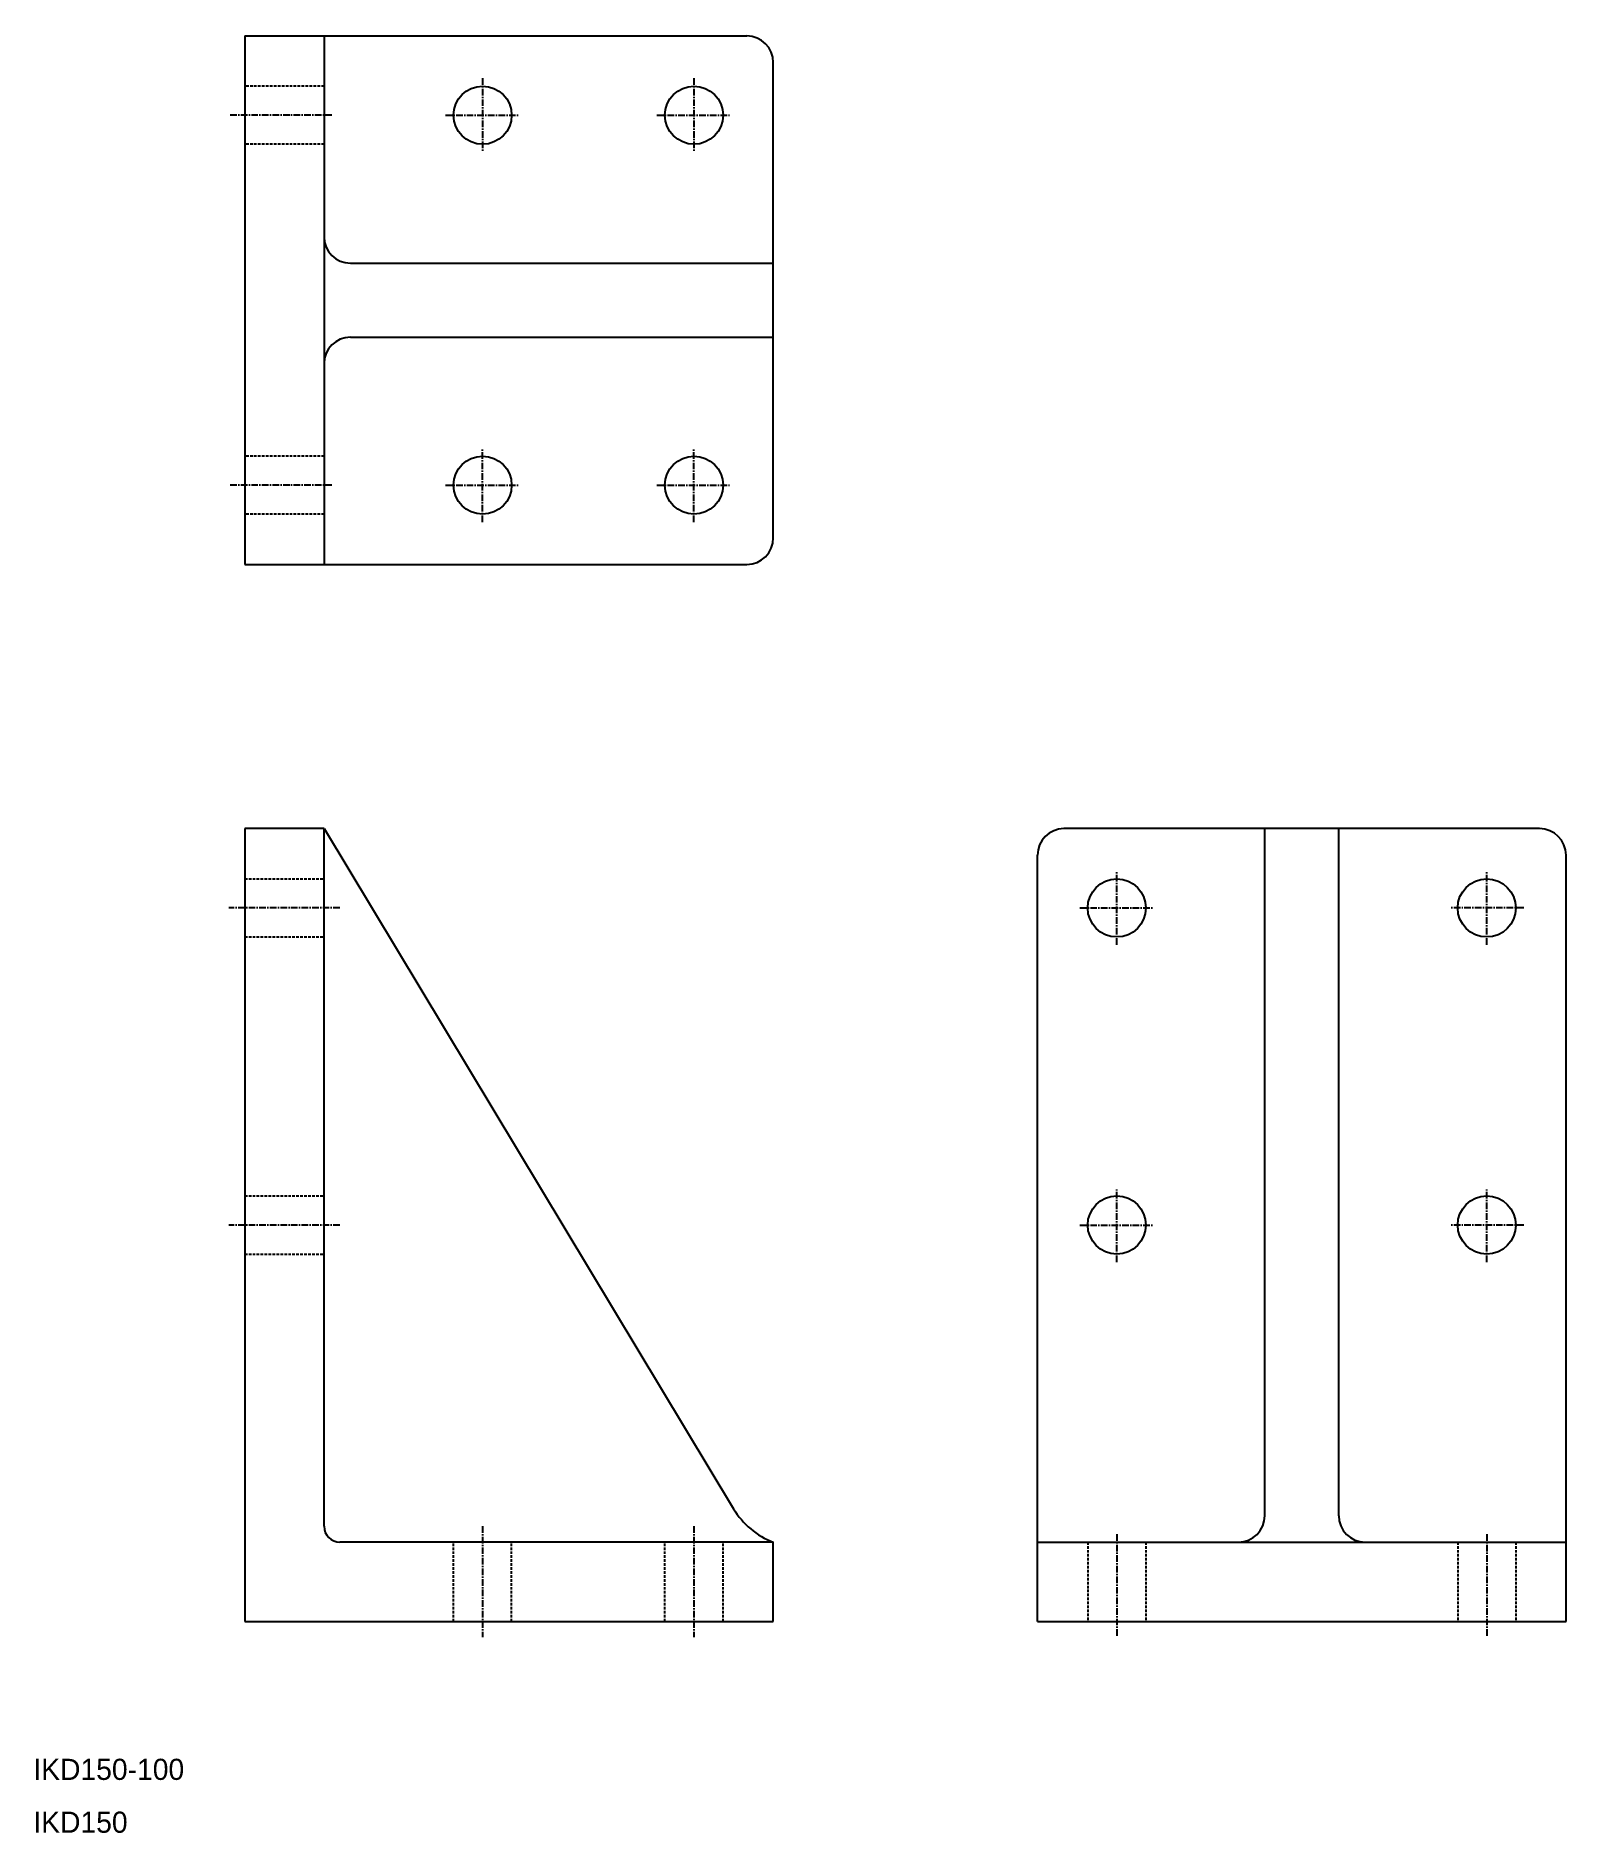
# Model space of a CAD drawing. Extents: x 10 to 300, y 10 to 350.
import ezdxf

# ---------------------------------------------------------------- set-up
doc = ezdxf.new("R2010")
doc.units = 0
doc.linetypes.add('CENTER', pattern=[2, 1.25, -0.25, 0.25, -0.25])
doc.linetypes.add('DASHED', pattern=[0.75, 0.5, -0.25])
doc.layers.get('0').update_dxf_attribs({"linetype": 'CONTINUOUS'})
doc.layers.add('CENTER', color=1, linetype='CENTER')

msp = doc.modelspace()

# ---------------------------------------------------------------- linework, layer by layer
at = {"color": 7, "linetype": 'CONTINUOUS'}
for p, q in [((50, 350), (145, 350)), ((50, 350), (50, 250)), ((65, 350), (65, 250)), ((150, 255), (150, 345)), ((70, 307), (150, 307)), ((70, 293), (150, 293)), ((50, 250), (145, 250)), ((50, 200), (50, 50)), ((65, 200), (50, 200)), ((65, 200), (142.5, 71.28)), ((65, 68), (65, 200)), ((295, 200), (205, 200)), ((243, 70), (243, 200)), ((257, 70), (257, 200)), ((200, 50), (200, 195)), ((300, 50), (300, 195)), ((150, 65), (68, 65)), ((150, 50), (150, 65)), ((200, 65), (300, 65)), ((50, 50), (150, 50)), ((200, 50), (300, 50))]:
    msp.add_line(p, q, dxfattribs=at)
at = {"color": 3, "linetype": 'DASHED'}
for p, q in [((65, 340.5), (50, 340.5)), ((65, 329.5), (50, 329.5)), ((65, 270.5), (50, 270.5)), ((65, 259.5), (50, 259.5)), ((50, 190.5), (65, 190.5)), ((50, 179.5), (65, 179.5)), ((50, 130.5), (65, 130.5)), ((50, 119.5), (65, 119.5)), ((89.5, 50), (89.5, 65)), ((100.5, 50), (100.5, 65)), ((129.5, 50), (129.5, 65)), ((140.5, 50), (140.5, 65)), ((209.5, 65), (209.5, 50)), ((220.5, 65), (220.5, 50)), ((279.5, 65), (279.5, 50)), ((290.5, 65), (290.5, 50))]:
    msp.add_line(p, q, dxfattribs=at)
at = {"color": 7, "linetype": 'CONTINUOUS'}
for centre in [(95, 335), (135, 335), (95, 265), (135, 265), (215, 185), (285, 185), (215, 125), (285, 125)]:
    msp.add_circle(centre, 5.5, dxfattribs=at)
for centre, radius, start, end in [((145, 345), 5, 0, 90), ((70, 312), 5, 180, 270), ((70, 288), 5, 90, 180), ((145, 255), 5, 270, 0), ((205, 195), 5, 90, 180), ((295, 195), 5, 0, 90), ((155.35, 79.01), 15, 211.0507, 249.1016), ((238, 70), 5, 270, 0), ((262, 70), 5, 180, 270), ((68, 68), 3, 180, 270)]:
    msp.add_arc(centre, radius, start, end, dxfattribs=at)
at = {"layer": 'CENTER', "color": 1, "linetype": 'CENTER'}
for p, q in [((95, 342), (95, 328)), ((135, 342), (135, 328)), ((66.5, 335), (47, 335)), ((88, 335), (102, 335)), ((128, 335), (142, 335)), ((95, 258), (95, 272)), ((135, 258), (135, 272)), ((66.5, 265), (47, 265)), ((88, 265), (102, 265)), ((128, 265), (142, 265)), ((215, 178), (215, 192)), ((285, 178), (285, 192)), ((68, 185), (47, 185)), ((208, 185), (222, 185)), ((292, 185), (278, 185)), ((215, 118), (215, 132)), ((285, 118), (285, 132)), ((68, 125), (47, 125)), ((208, 125), (222, 125)), ((292, 125), (278, 125)), ((95, 68), (95, 47)), ((135, 68), (135, 47)), ((215, 66.5), (215, 47)), ((285, 66.5), (285, 47))]:
    msp.add_line(p, q, dxfattribs=at)

# ---------------------------------------------------------------- texts
at = {"color": 7, "linetype": 'CONTINUOUS'}
for s, p in [('IKD150-100', (10, 20)), ('IKD150', (10, 10))]:
    msp.add_text(s, height=4, dxfattribs=at).set_placement(p)

doc.saveas('drawing.dxf')
